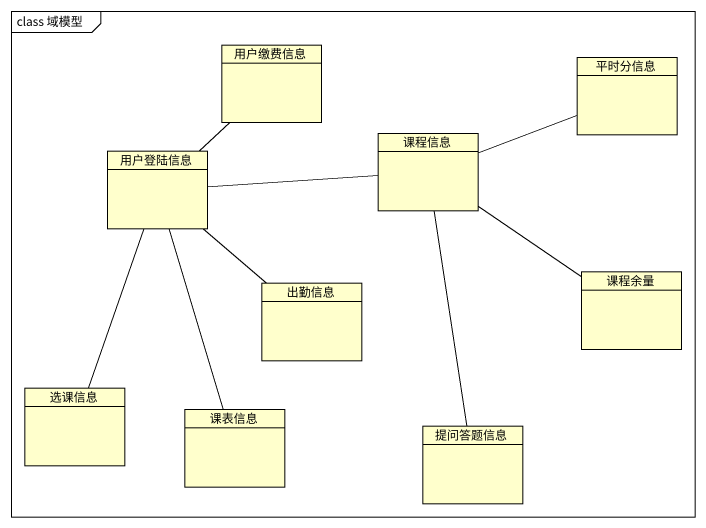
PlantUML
@startuml
mainframe class 域模型
hide circle
hide empty members
class 用户缴费信息
class 平时分信息
class 用户登陆信息
class 课程信息
class 课程余量
class 出勤信息
class 选课信息
class 课表信息
class 提问答题信息
用户缴费信息 -- 用户登陆信息
用户登陆信息 -right- 课程信息
用户登陆信息 -- 选课信息
用户登陆信息 -- 课表信息
课程信息 -right- 平时分信息
课程信息 -- 课程余量
课程信息 -- 提问答题信息
出勤信息 -up- 用户登陆信息
@enduml
